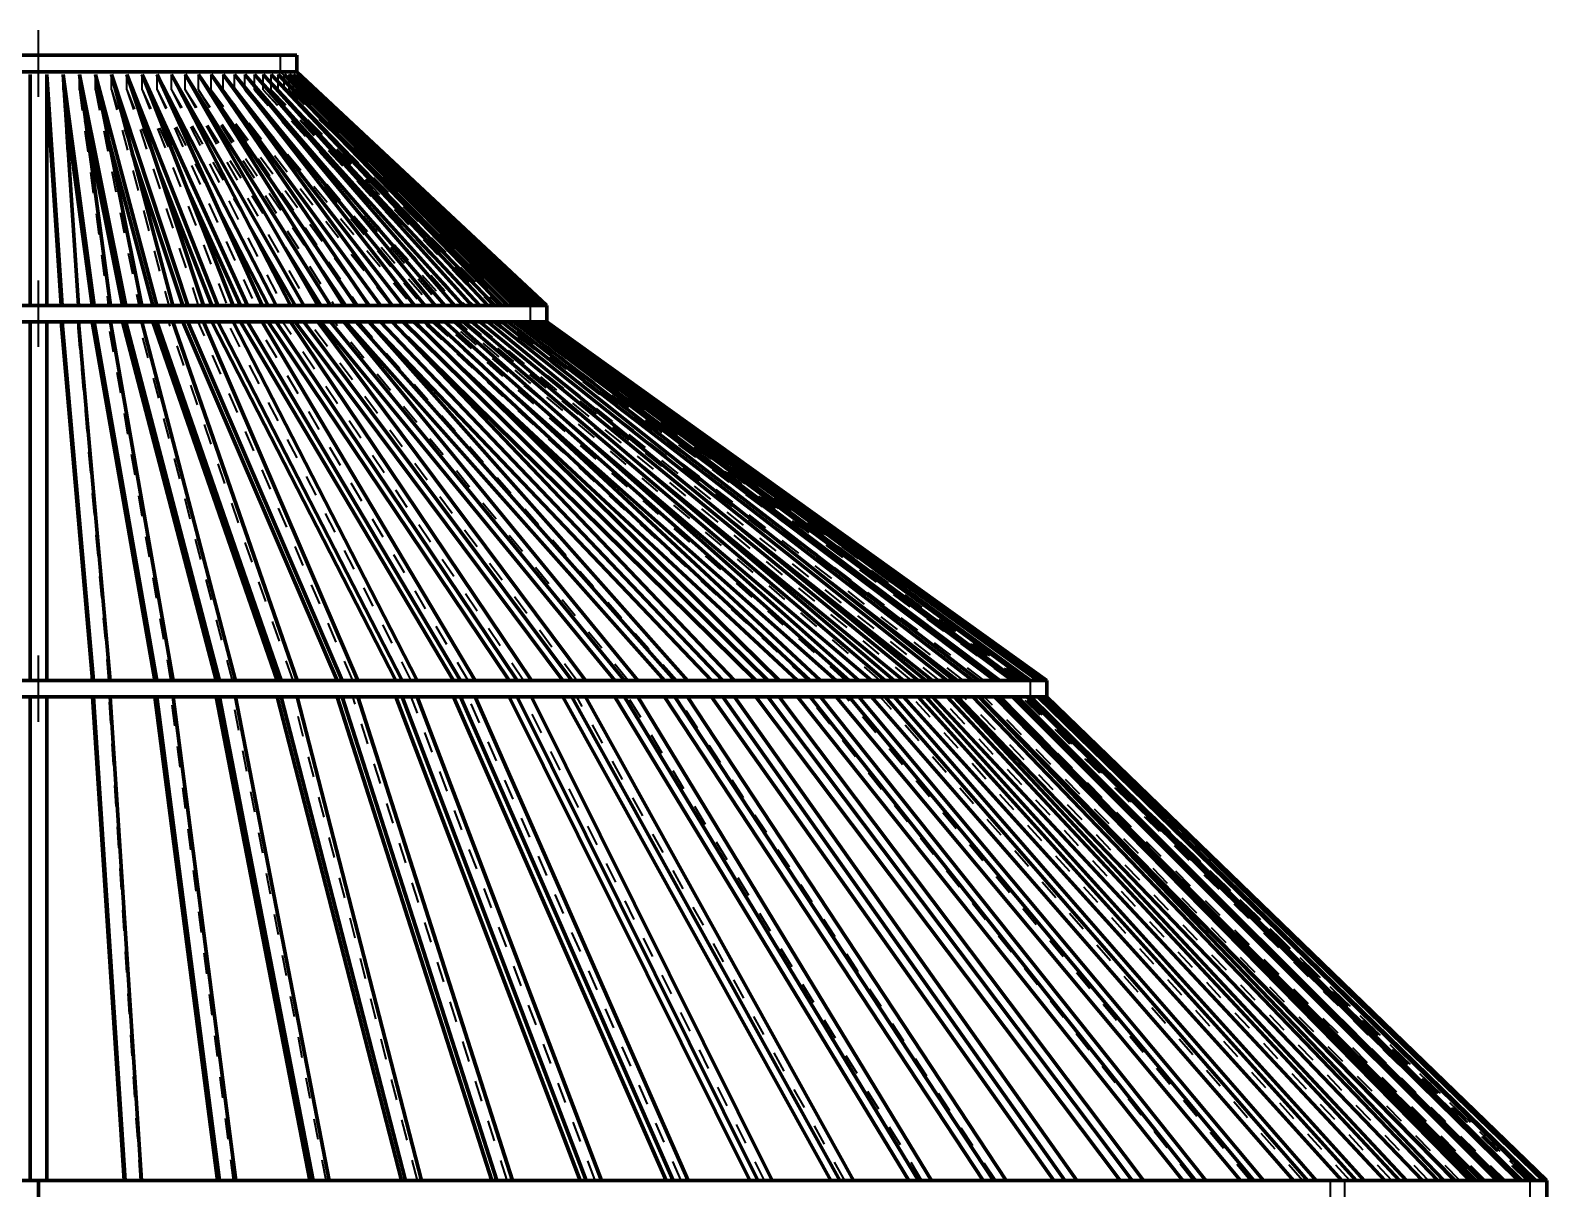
# Model space of a CAD drawing. Header units: inches. Extents: x -0.1 to 57.6, y -5.7 to 33.1.
# Drawn here: x 37.33 to 44.61, y 26.62 to 32.18 of the extents above; entities that cross this region are included whole.
import ezdxf

# ---------------------------------------------------------------- set-up
doc = ezdxf.new("R2010")
doc.units = ezdxf.units.IN
doc.header["$LTSCALE"] = 0.75
doc.header["$MEASUREMENT"] = 0
doc.linetypes.add('CENTER2', pattern=[1.125, 0.75, -0.125, 0.125, -0.125])
doc.linetypes.add('HIDDEN2', pattern=[0.1875, 0.125, -0.0625])
for name, color, linetype, lineweight in [('Hidden', 7, 'HIDDEN2', 35), ('Smart Centers', 7, 'CENTER2', 35), ('Visible', 7, 'Continuous', 70)]:
    doc.layers.add(name, color=color, linetype=linetype, lineweight=lineweight)

# ---------------------------------------------------------------- blocks, each defined once
blk = doc.blocks.new('*U2')
at = {"layer": 'Smart Centers', "color": 0, "ltscale": 0.75, "transparency": 16777216}
blk.add_line((0, -0.1594), (0, 0.1594), dxfattribs=at)
blk = doc.blocks.new('*U3')
at = {"layer": 'Smart Centers', "color": 0, "ltscale": 0.75, "transparency": 16777216}
blk.add_line((0, -0.1594), (0, 0.1594), dxfattribs=at)
blk = doc.blocks.new('*U4')
at = {"layer": 'Smart Centers', "color": 0, "ltscale": 0.75, "transparency": 16777216}
blk.add_line((0, -0.1594), (0, 0.1594), dxfattribs=at)
blk = doc.blocks.new('*U6')
at = {"layer": 'Smart Centers', "color": 0, "ltscale": 0.75, "transparency": 16777216}
blk.add_line((0, -0.1594), (0, 0.1594), dxfattribs=at)
blk = doc.blocks.new('*U7')
at = {"layer": 'Smart Centers', "color": 0, "ltscale": 0.75, "transparency": 16777216}
blk.add_line((0, -0.1594), (0, 0.1594), dxfattribs=at)
blk = doc.blocks.new('*U8')
at = {"layer": 'Smart Centers', "color": 0, "ltscale": 0.75, "transparency": 16777216}
blk.add_line((0, -0.1594), (0, 0.1594), dxfattribs=at)
blk = doc.blocks.new('*U12')
at = {"layer": 'Smart Centers', "color": 0, "ltscale": 0.75, "transparency": 16777216}
blk.add_line((0, -0.1594), (0, 0.1594), dxfattribs=at)
blk = doc.blocks.new('*U13')
at = {"layer": 'Smart Centers', "color": 0, "ltscale": 0.75, "transparency": 16777216}
blk.add_line((0, -0.1594), (0, 0.1594), dxfattribs=at)
blk = doc.blocks.new('*U14')
at = {"layer": 'Smart Centers', "color": 0, "ltscale": 0.75, "transparency": 16777216}
blk.add_line((0, -0.1594), (0, 0.1594), dxfattribs=at)

msp = doc.modelspace()

# ---------------------------------------------------------------- linework, layer by layer
at = {"layer": 'Hidden', "extrusion": (0, 1, 0)}
for p, q in [((38.5276, 32.0643), (38.5276, 31.9855)), ((38.5276, 32.0643), (38.5276, 31.9855)), ((37.485, 31.8988), (37.485, 31.9724)), ((37.5631, 31.8988), (37.5631, 31.9724)), ((37.6404, 31.8988), (37.6404, 31.9724)), ((37.7167, 31.8988), (37.7167, 31.9724)), ((37.7916, 31.8988), (37.7916, 31.9724)), ((37.8648, 31.8988), (37.8648, 31.9724)), ((37.936, 31.8988), (37.936, 31.9724)), ((38.005, 31.8988), (38.005, 31.9724)), ((38.0715, 31.8988), (38.0715, 31.9724)), ((38.1352, 31.8988), (38.1352, 31.9724)), ((38.1959, 31.8988), (38.1959, 31.9724)), ((38.2533, 31.8988), (38.2533, 31.9724)), ((38.3072, 31.8988), (38.3072, 31.9724)), ((38.3574, 31.8988), (38.3574, 31.9724)), ((38.4037, 31.8988), (38.4037, 31.9724)), ((38.4458, 31.8988), (38.4458, 31.9724)), ((38.4838, 31.8988), (38.4838, 31.9724)), ((38.5173, 31.8988), (38.5173, 31.9724)), ((38.5276, 31.9855), (39.7276, 30.8643)), ((38.5463, 31.8988), (38.5463, 31.9724)), ((38.5706, 31.8988), (38.5706, 31.9724)), ((38.5902, 31.8988), (38.5902, 31.9724)), ((38.605, 31.8988), (38.605, 31.9724)), ((38.6148, 31.8988), (38.6148, 31.9724)), ((38.6198, 31.8988), (38.6198, 31.9724)), ((37.485, 31.8988), (37.4949, 31.825)), ((37.485, 31.8988), (37.5545, 30.8643)), ((37.5631, 31.8988), (37.5929, 31.7502)), ((37.5631, 31.8988), (37.7019, 30.8643)), ((37.6404, 31.8988), (37.7003, 31.6739)), ((37.6404, 31.8988), (37.8479, 30.8643)), ((37.7167, 31.8988), (37.817, 31.5955)), ((37.7167, 31.8988), (37.9921, 30.8643)), ((37.7916, 31.8988), (37.9432, 31.5142)), ((37.7916, 31.8988), (38.1338, 30.8643)), ((37.8648, 31.8988), (38.0789, 31.4291)), ((37.8648, 31.8988), (38.2725, 30.8643)), ((37.936, 31.8988), (38.2247, 31.3392)), ((37.936, 31.8988), (38.4076, 30.8643)), ((38.005, 31.8988), (38.381, 31.2434)), ((38.005, 31.8988), (38.5386, 30.8643)), ((38.0715, 31.8988), (38.5489, 31.1402)), ((38.0715, 31.8988), (38.665, 30.8643)), ((38.1352, 31.8988), (38.7297, 31.0277)), ((38.1352, 31.8988), (38.7862, 30.8643)), ((38.1959, 31.8988), (38.9251, 30.9038)), ((38.1959, 31.8988), (38.9018, 30.8643)), ((38.2533, 31.8988), (39.0606, 30.8643)), ((38.2533, 31.8988), (39.0114, 30.8643)), ((38.3072, 31.8988), (39.1605, 30.8643)), ((38.3072, 31.8988), (39.1145, 30.8643)), ((38.3574, 31.8988), (39.2534, 30.8643)), ((38.3574, 31.8988), (39.2107, 30.8643)), ((38.4037, 31.8988), (39.3388, 30.8643)), ((38.4037, 31.8988), (39.2997, 30.8643)), ((38.4458, 31.8988), (39.4164, 30.8643)), ((38.4458, 31.8988), (39.381, 30.8643)), ((38.4838, 31.8988), (39.4859, 30.8643)), ((38.4838, 31.8988), (39.4543, 30.8643)), ((38.5173, 31.8988), (39.5471, 30.8643)), ((38.5173, 31.8988), (39.5194, 30.8643)), ((38.5463, 31.8988), (39.5996, 30.8643)), ((38.5463, 31.8988), (39.576, 30.8643)), ((38.5706, 31.8988), (39.6434, 30.8643)), ((38.5706, 31.8988), (39.6239, 30.8643)), ((38.5902, 31.8988), (39.6781, 30.8643)), ((38.5902, 31.8988), (39.6629, 30.8643)), ((38.605, 31.8988), (39.7038, 30.8643)), ((38.605, 31.8988), (39.6929, 30.8643)), ((38.6148, 31.8988), (39.7202, 30.8643)), ((38.6148, 31.8988), (39.7136, 30.8643)), ((38.6198, 31.8988), (39.7273, 30.8643)), ((38.6198, 31.8988), (39.7251, 30.8643)), ((39.7276, 30.8643), (39.7276, 30.7855)), ((39.7276, 30.8643), (39.7276, 30.7855)), ((37.7052, 29.0643), (37.5545, 30.7855)), ((38.0027, 29.0643), (37.7019, 30.7855)), ((38.2977, 29.0643), (37.8479, 30.7855)), ((38.589, 29.0643), (37.9921, 30.7855)), ((38.8755, 29.0643), (38.1338, 30.7855)), ((39.1561, 29.0643), (38.2725, 30.7855)), ((39.4295, 29.0643), (38.4076, 30.7855)), ((39.6949, 29.0643), (38.5386, 30.7855)), ((39.951, 29.0643), (38.665, 30.7855)), ((40.197, 29.0643), (38.7862, 30.7855)), ((40.4318, 29.0643), (38.9018, 30.7855)), ((40.6545, 29.0643), (39.0114, 30.7855)), ((39.1379, 30.7095), (39.0606, 30.7855)), ((40.8642, 29.0643), (39.1145, 30.7855)), ((39.3719, 30.5889), (39.1605, 30.7855)), ((41.0601, 29.0643), (39.2107, 30.7855)), ((39.6323, 30.4497), (39.2534, 30.7855)), ((41.2414, 29.0643), (39.2997, 30.7855)), ((39.927, 30.2859), (39.3388, 30.7855)), ((41.4075, 29.0643), (39.381, 30.7855)), ((40.2678, 30.0888), (39.4164, 30.7855)), ((41.5576, 29.0643), (39.4543, 30.7855)), ((40.673, 29.8447), (39.4859, 30.7855)), ((41.6912, 29.0643), (39.5194, 30.7855)), ((41.1726, 29.5318), (39.5471, 30.7855)), ((41.8077, 29.0643), (39.576, 30.7855)), ((41.8184, 29.1125), (39.5996, 30.7855)), ((41.9066, 29.0643), (39.6239, 30.7855)), ((41.9681, 29.0643), (39.6434, 30.7855)), ((41.9877, 29.0643), (39.6629, 30.7855)), ((42.0358, 29.0643), (39.6781, 30.7855)), ((42.0505, 29.0643), (39.6929, 30.7855)), ((42.085, 29.0643), (39.7038, 30.7855)), ((42.0949, 29.0643), (39.7136, 30.7855)), ((42.1156, 29.0643), (39.7202, 30.7855)), ((42.1205, 29.0643), (39.7251, 30.7855)), ((42.1275, 29.0643), (39.7273, 30.7855)), ((39.7276, 30.7855), (42.1276, 29.0643)), ((42.1276, 29.0643), (42.1276, 28.9855)), ((42.1276, 29.0643), (42.1276, 28.9855)), ((37.8559, 26.6643), (37.7052, 28.9855)), ((37.8559, 26.6643), (37.7052, 28.9855)), ((38.3035, 26.6643), (38.0027, 28.9855)), ((38.3035, 26.6643), (38.0027, 28.9855)), ((38.7474, 26.6643), (38.2977, 28.9855)), ((38.7474, 26.6643), (38.2977, 28.9855)), ((39.1859, 26.6643), (38.589, 28.9855)), ((39.1859, 26.6643), (38.589, 28.9855)), ((39.6172, 26.6643), (38.8755, 28.9855)), ((39.6172, 26.6643), (38.8755, 28.9855)), ((40.0396, 26.6643), (39.1561, 28.9855)), ((40.0396, 26.6643), (39.1561, 28.9855)), ((40.4514, 26.6643), (39.4295, 28.9855)), ((40.4514, 26.6643), (39.4295, 28.9855)), ((40.8511, 26.6643), (39.6949, 28.9855)), ((40.8511, 26.6643), (39.6949, 28.9855)), ((41.237, 26.6643), (39.951, 28.9855)), ((41.237, 26.6643), (39.951, 28.9855)), ((41.6077, 26.6643), (40.197, 28.9855)), ((41.6077, 26.6643), (40.197, 28.9855)), ((41.9616, 26.6643), (40.4318, 28.9855)), ((41.9616, 26.6643), (40.4318, 28.9855)), ((42.2974, 26.6643), (40.6545, 28.9855)), ((42.2974, 26.6643), (40.6545, 28.9855)), ((42.6137, 26.6643), (40.8642, 28.9855)), ((42.6137, 26.6643), (40.8642, 28.9855)), ((42.9094, 26.6643), (41.0601, 28.9855)), ((42.9094, 26.6643), (41.0601, 28.9855)), ((43.1831, 26.6643), (41.2414, 28.9855)), ((43.1831, 26.6643), (41.2414, 28.9855)), ((43.4339, 26.6643), (41.4075, 28.9855)), ((43.4339, 26.6643), (41.4075, 28.9855)), ((43.6608, 26.6643), (41.5576, 28.9855)), ((43.6608, 26.6643), (41.5576, 28.9855)), ((43.8628, 26.6643), (41.6912, 28.9855)), ((43.8628, 26.6643), (41.6912, 28.9855)), ((44.0392, 26.6643), (41.8077, 28.9855)), ((44.0392, 26.6643), (41.8077, 28.9855)), ((44.1892, 26.6643), (41.9066, 28.9855)), ((44.1892, 26.6643), (41.9066, 28.9855)), ((42.7092, 28.2455), (41.9681, 28.9855)), ((42.7092, 28.2455), (41.9681, 28.9855)), ((44.3124, 26.6643), (41.9877, 28.9855)), ((44.3124, 26.6643), (41.9877, 28.9855)), ((44.057, 26.9955), (42.0358, 28.9855)), ((44.057, 26.9955), (42.0358, 28.9855)), ((44.4081, 26.6643), (42.0505, 28.9855)), ((44.4081, 26.6643), (42.0505, 28.9855)), ((44.4661, 26.6643), (42.085, 28.9855)), ((44.4661, 26.6643), (42.085, 28.9855)), ((44.476, 26.6643), (42.0949, 28.9855)), ((44.476, 26.6643), (42.0949, 28.9855)), ((44.5109, 26.6643), (42.1156, 28.9855)), ((44.5109, 26.6643), (42.1156, 28.9855)), ((44.5159, 26.6643), (42.1205, 28.9855)), ((44.5159, 26.6643), (42.1205, 28.9855)), ((44.5275, 26.6643), (42.1275, 28.9855)), ((44.5275, 26.6643), (42.1275, 28.9855)), ((42.1276, 28.9855), (44.5276, 26.6643)), ((42.1276, 28.9855), (44.5276, 26.6643)), ((43.5683, 26.5855), (43.5683, 26.6643)), ((43.5683, 26.5855), (43.5683, 26.6643)), ((43.6365, 26.6643), (43.6365, 26.5855)), ((43.6365, 26.6643), (43.6365, 26.5855)), ((44.5276, 26.5855), (44.5276, 26.6643))]:
    msp.add_line(p, q, dxfattribs=at)
at = {"layer": 'Visible', "extrusion": (0, 1, 0)}
for p, q in [((38.6064, 32.0643), (36.1276, 32.0643)), ((38.6064, 31.9855), (38.6064, 32.0643)), ((38.6064, 31.9855), (38.6064, 32.0643)), ((38.6064, 31.9855), (36.1276, 31.9855)), ((37.3285, 31.9855), (37.2508, 31.9855)), ((37.3276, 31.9724), (37.3276, 30.8643)), ((37.4064, 31.9855), (37.3285, 31.9855)), ((37.4841, 31.9855), (37.4064, 31.9855)), ((37.4064, 31.9724), (37.4809, 30.8643)), ((37.4064, 31.9724), (37.4064, 30.8643)), ((37.5613, 31.9855), (37.4841, 31.9855)), ((37.485, 31.9724), (37.6336, 30.8643)), ((37.485, 31.9724), (37.5594, 30.8643)), ((37.6378, 31.9855), (37.5613, 31.9855)), ((37.5631, 31.9724), (37.7854, 30.8643)), ((37.5631, 31.9724), (37.7118, 30.8643)), ((37.7132, 31.9855), (37.6378, 31.9855)), ((37.6404, 31.9724), (37.9354, 30.8643)), ((37.6404, 31.9724), (37.8627, 30.8643)), ((37.7872, 31.9855), (37.7132, 31.9855)), ((37.7167, 31.9724), (38.0833, 30.8643)), ((37.7167, 31.9724), (38.0117, 30.8643)), ((37.8596, 31.9855), (37.7872, 31.9855)), ((37.7916, 31.9724), (38.2283, 30.8643)), ((37.7916, 31.9724), (38.1582, 30.8643)), ((37.9301, 31.9855), (37.8596, 31.9855)), ((37.8648, 31.9724), (38.3699, 30.8643)), ((37.8648, 31.9724), (38.3015, 30.8643)), ((37.9983, 31.9855), (37.9301, 31.9855)), ((37.936, 31.9724), (38.5075, 30.8643)), ((37.936, 31.9724), (38.4411, 30.8643)), ((38.064, 31.9855), (37.9983, 31.9855)), ((38.005, 31.9724), (38.6407, 30.8643)), ((38.005, 31.9724), (38.5765, 30.8643)), ((38.127, 31.9855), (38.064, 31.9855)), ((38.0715, 31.9724), (38.7688, 30.8643)), ((38.0715, 31.9724), (38.7072, 30.8643)), ((38.1869, 31.9855), (38.127, 31.9855)), ((38.1352, 31.9724), (38.8914, 30.8643)), ((38.1352, 31.9724), (38.8325, 30.8643)), ((38.2437, 31.9855), (38.1869, 31.9855)), ((38.1959, 31.9724), (39.0079, 30.8643)), ((38.1959, 31.9724), (38.952, 30.8643)), ((38.297, 31.9855), (38.2437, 31.9855)), ((38.2533, 31.9724), (39.118, 30.8643)), ((38.2533, 31.9724), (39.0653, 30.8643)), ((38.3466, 31.9855), (38.297, 31.9855)), ((38.3072, 31.9724), (39.2212, 30.8643)), ((38.3072, 31.9724), (39.1719, 30.8643)), ((38.3923, 31.9855), (38.3466, 31.9855)), ((38.3574, 31.9724), (39.3171, 30.8643)), ((38.3574, 31.9724), (39.2714, 30.8643)), ((38.434, 31.9855), (38.3923, 31.9855)), ((38.4037, 31.9724), (39.4053, 30.8643)), ((38.4037, 31.9724), (39.3634, 30.8643)), ((38.4715, 31.9855), (38.434, 31.9855)), ((38.4458, 31.9724), (39.4854, 30.8643)), ((38.4458, 31.9724), (39.4475, 30.8643)), ((38.5046, 31.9855), (38.4715, 31.9855)), ((38.4838, 31.9724), (39.5572, 30.8643)), ((38.4838, 31.9724), (39.5233, 30.8643)), ((38.5332, 31.9855), (38.5046, 31.9855)), ((38.5173, 31.9724), (39.6203, 30.8643)), ((38.5173, 31.9724), (39.5907, 30.8643)), ((38.5573, 31.9855), (38.5332, 31.9855)), ((38.5463, 31.9724), (39.6745, 30.8643)), ((38.5463, 31.9724), (39.6493, 30.8643)), ((38.5766, 31.9855), (38.5573, 31.9855)), ((38.5706, 31.9724), (39.7196, 30.8643)), ((38.5706, 31.9724), (39.6988, 30.8643)), ((38.5912, 31.9855), (38.5766, 31.9855)), ((38.5902, 31.9724), (39.7555, 30.8643)), ((38.5902, 31.9724), (39.7392, 30.8643)), ((38.6009, 31.9855), (38.5912, 31.9855)), ((38.6058, 31.9855), (38.6009, 31.9855)), ((38.605, 31.9724), (39.7819, 30.8643)), ((38.605, 31.9724), (39.7702, 30.8643)), ((38.6064, 31.9855), (38.6058, 31.9855)), ((38.6064, 31.9855), (39.8064, 30.8643)), ((38.6148, 31.9724), (39.7988, 30.8643)), ((38.6148, 31.9724), (39.7918, 30.8643)), ((38.6198, 31.9724), (39.8061, 30.8643)), ((38.6198, 31.9724), (39.8037, 30.8643)), ((37.4064, 31.8988), (37.4759, 30.8643)), ((37.4949, 31.825), (37.6238, 30.8643)), ((37.5929, 31.7502), (37.7706, 30.8643)), ((37.7003, 31.6739), (37.9159, 30.8643)), ((37.817, 31.5955), (38.0589, 30.8643)), ((37.9432, 31.5142), (38.1993, 30.8643)), ((38.0789, 31.4291), (38.3363, 30.8643)), ((38.2247, 31.3392), (38.4696, 30.8643)), ((38.381, 31.2434), (38.5985, 30.8643)), ((38.5489, 31.1402), (38.7225, 30.8643)), ((38.7297, 31.0277), (38.8412, 30.8643)), ((39.8064, 30.8643), (34.9276, 30.8643)), ((37.4064, 30.8643), (37.3276, 30.8643)), ((37.5594, 30.8643), (37.4809, 30.8643)), ((37.7118, 30.8643), (37.6336, 30.8643)), ((37.8627, 30.8643), (37.7854, 30.8643)), ((38.0117, 30.8643), (37.9354, 30.8643)), ((38.1582, 30.8643), (38.0833, 30.8643)), ((38.3015, 30.8643), (38.2283, 30.8643)), ((38.4411, 30.8643), (38.3699, 30.8643)), ((38.5765, 30.8643), (38.5075, 30.8643)), ((38.7072, 30.8643), (38.6407, 30.8643)), ((38.8325, 30.8643), (38.7688, 30.8643)), ((38.952, 30.8643), (38.8914, 30.8643)), ((38.9251, 30.9038), (38.954, 30.8643)), ((39.0653, 30.8643), (39.0079, 30.8643)), ((39.1719, 30.8643), (39.118, 30.8643)), ((39.2714, 30.8643), (39.2212, 30.8643)), ((39.3634, 30.8643), (39.3171, 30.8643)), ((39.4475, 30.8643), (39.4053, 30.8643)), ((39.5233, 30.8643), (39.4854, 30.8643)), ((39.5907, 30.8643), (39.5572, 30.8643)), ((39.6493, 30.8643), (39.6203, 30.8643)), ((39.6988, 30.8643), (39.6745, 30.8643)), ((39.7392, 30.8643), (39.7196, 30.8643)), ((39.7702, 30.8643), (39.7555, 30.8643)), ((39.7918, 30.8643), (39.7819, 30.8643)), ((39.8037, 30.8643), (39.7988, 30.8643)), ((39.8064, 30.8643), (39.8061, 30.8643)), ((39.8064, 30.7855), (39.8064, 30.8643)), ((39.8064, 30.7855), (39.8064, 30.8643)), ((39.8064, 30.7855), (34.9276, 30.7855)), ((37.4064, 30.7855), (37.3276, 30.7855)), ((37.3276, 29.0643), (37.3276, 30.7855)), ((37.4064, 29.0643), (37.4064, 30.7855)), ((37.6266, 29.0643), (37.4759, 30.7855)), ((37.5594, 30.7855), (37.4809, 30.7855)), ((37.6316, 29.0643), (37.4809, 30.7855)), ((37.7101, 29.0643), (37.5594, 30.7855)), ((37.9246, 29.0643), (37.6238, 30.7855)), ((37.7118, 30.7855), (37.6336, 30.7855)), ((37.9345, 29.0643), (37.6336, 30.7855)), ((38.0126, 29.0643), (37.7118, 30.7855)), ((38.2203, 29.0643), (37.7706, 30.7855)), ((37.8627, 30.7855), (37.7854, 30.7855)), ((38.2351, 29.0643), (37.7854, 30.7855)), ((38.3125, 29.0643), (37.8627, 30.7855)), ((38.5127, 29.0643), (37.9159, 30.7855)), ((38.0117, 30.7855), (37.9354, 30.7855)), ((38.5323, 29.0643), (37.9354, 30.7855)), ((38.6086, 29.0643), (38.0117, 30.7855)), ((38.8006, 29.0643), (38.0589, 30.7855)), ((38.1582, 30.7855), (38.0833, 30.7855)), ((38.825, 29.0643), (38.0833, 30.7855)), ((38.8998, 29.0643), (38.1582, 30.7855)), ((39.0828, 29.0643), (38.1993, 30.7855)), ((38.3015, 30.7855), (38.2283, 30.7855)), ((39.1118, 29.0643), (38.2283, 30.7855)), ((39.185, 29.0643), (38.3015, 30.7855)), ((39.3583, 29.0643), (38.3363, 30.7855)), ((38.4411, 30.7855), (38.3699, 30.7855)), ((39.3918, 29.0643), (38.3699, 30.7855)), ((39.4631, 29.0643), (38.4411, 30.7855)), ((39.6259, 29.0643), (38.4696, 30.7855)), ((38.5765, 30.7855), (38.5075, 30.7855)), ((39.6638, 29.0643), (38.5075, 30.7855)), ((39.7328, 29.0643), (38.5765, 30.7855)), ((39.8845, 29.0643), (38.5985, 30.7855)), ((38.7072, 30.7855), (38.6407, 30.7855)), ((39.9267, 29.0643), (38.6407, 30.7855)), ((39.9932, 29.0643), (38.7072, 30.7855)), ((40.1333, 29.0643), (38.7225, 30.7855)), ((38.8325, 30.7855), (38.7688, 30.7855)), ((40.1796, 29.0643), (38.7688, 30.7855)), ((40.2433, 29.0643), (38.8325, 30.7855)), ((40.3711, 29.0643), (38.8412, 30.7855)), ((38.952, 30.7855), (38.8914, 30.7855)), ((40.4213, 29.0643), (38.8914, 30.7855)), ((40.482, 29.0643), (38.952, 30.7855)), ((40.5971, 29.0643), (38.954, 30.7855)), ((39.0653, 30.7855), (39.0079, 30.7855)), ((40.651, 29.0643), (39.0079, 30.7855)), ((40.7084, 29.0643), (39.0653, 30.7855)), ((39.1719, 30.7855), (39.118, 30.7855)), ((40.8677, 29.0643), (39.118, 30.7855)), ((40.9216, 29.0643), (39.1719, 30.7855)), ((39.2714, 30.7855), (39.2212, 30.7855)), ((41.0706, 29.0643), (39.2212, 30.7855)), ((41.1208, 29.0643), (39.2714, 30.7855)), ((39.3634, 30.7855), (39.3171, 30.7855)), ((41.2589, 29.0643), (39.3171, 30.7855)), ((41.3051, 29.0643), (39.3634, 30.7855)), ((39.4475, 30.7855), (39.4053, 30.7855)), ((41.4318, 29.0643), (39.4053, 30.7855)), ((41.474, 29.0643), (39.4475, 30.7855)), ((39.5233, 30.7855), (39.4854, 30.7855)), ((41.5887, 29.0643), (39.4854, 30.7855)), ((41.6266, 29.0643), (39.5233, 30.7855)), ((39.5907, 30.7855), (39.5572, 30.7855)), ((41.7289, 29.0643), (39.5572, 30.7855)), ((41.7624, 29.0643), (39.5907, 30.7855)), ((39.6493, 30.7855), (39.6203, 30.7855)), ((41.8519, 29.0643), (39.6203, 30.7855)), ((41.8809, 29.0643), (39.6493, 30.7855)), ((39.6988, 30.7855), (39.6745, 30.7855)), ((41.9572, 29.0643), (39.6745, 30.7855)), ((41.9815, 29.0643), (39.6988, 30.7855)), ((39.7392, 30.7855), (39.7196, 30.7855)), ((42.0444, 29.0643), (39.7196, 30.7855)), ((42.064, 29.0643), (39.7392, 30.7855)), ((39.7702, 30.7855), (39.7555, 30.7855)), ((42.1131, 29.0643), (39.7555, 30.7855)), ((42.1279, 29.0643), (39.7702, 30.7855)), ((39.7918, 30.7855), (39.7819, 30.7855)), ((42.1631, 29.0643), (39.7819, 30.7855)), ((42.173, 29.0643), (39.7918, 30.7855)), ((39.8037, 30.7855), (39.7988, 30.7855)), ((42.1942, 29.0643), (39.7988, 30.7855)), ((42.1991, 29.0643), (39.8037, 30.7855)), ((39.8064, 30.7855), (39.8061, 30.7855)), ((42.2062, 29.0643), (39.8061, 30.7855)), ((39.8064, 30.7855), (42.2064, 29.0643)), ((40.8103, 29.0643), (39.1379, 30.7095)), ((41.0099, 29.0643), (39.3719, 30.5889)), ((41.1952, 29.0643), (39.6323, 30.4497)), ((41.3653, 29.0643), (39.927, 30.2859)), ((41.5197, 29.0643), (40.2678, 30.0888)), ((41.6576, 29.0643), (40.673, 29.8447)), ((41.7787, 29.0643), (41.1726, 29.5318)), ((42.2064, 29.0643), (32.5276, 29.0643)), ((37.4064, 29.0643), (37.3276, 29.0643)), ((37.7101, 29.0643), (37.6316, 29.0643)), ((38.0126, 29.0643), (37.9345, 29.0643)), ((38.3125, 29.0643), (38.2351, 29.0643)), ((38.6086, 29.0643), (38.5323, 29.0643)), ((38.8998, 29.0643), (38.825, 29.0643)), ((39.185, 29.0643), (39.1118, 29.0643)), ((39.4631, 29.0643), (39.3918, 29.0643)), ((39.7328, 29.0643), (39.6638, 29.0643)), ((39.9932, 29.0643), (39.9267, 29.0643)), ((40.2433, 29.0643), (40.1796, 29.0643)), ((40.482, 29.0643), (40.4213, 29.0643)), ((40.7084, 29.0643), (40.651, 29.0643)), ((40.9216, 29.0643), (40.8677, 29.0643)), ((41.1208, 29.0643), (41.0706, 29.0643)), ((41.3051, 29.0643), (41.2589, 29.0643)), ((41.474, 29.0643), (41.4318, 29.0643)), ((41.6266, 29.0643), (41.5887, 29.0643)), ((41.7624, 29.0643), (41.7289, 29.0643)), ((41.8823, 29.0643), (41.8184, 29.1125)), ((41.8809, 29.0643), (41.8519, 29.0643)), ((41.9815, 29.0643), (41.9572, 29.0643)), ((42.064, 29.0643), (42.0444, 29.0643)), ((42.1279, 29.0643), (42.1131, 29.0643)), ((42.173, 29.0643), (42.1631, 29.0643)), ((42.1991, 29.0643), (42.1942, 29.0643)), ((42.2064, 29.0643), (42.2062, 29.0643)), ((42.2064, 28.9855), (42.2064, 29.0643)), ((42.2064, 28.9855), (42.2064, 29.0643)), ((37.3276, 28.9855), (37.1024, 28.9855)), ((37.3276, 26.6643), (37.3276, 28.9855)), ((37.4064, 28.9855), (37.3276, 28.9855)), ((37.4064, 28.9855), (37.3276, 28.9855)), ((37.3276, 26.6643), (37.3276, 28.9855)), ((37.4064, 26.6643), (37.4064, 28.9855)), ((37.6316, 28.9855), (37.4064, 28.9855)), ((37.4064, 26.6643), (37.4064, 28.9855)), ((37.7773, 26.6643), (37.6266, 28.9855)), ((37.7773, 26.6643), (37.6266, 28.9855)), ((37.7823, 26.6643), (37.6316, 28.9855)), ((37.7101, 28.9855), (37.6316, 28.9855)), ((37.7101, 28.9855), (37.6316, 28.9855)), ((37.7823, 26.6643), (37.6316, 28.9855)), ((37.8608, 26.6643), (37.7101, 28.9855)), ((37.9345, 28.9855), (37.7101, 28.9855)), ((37.8608, 26.6643), (37.7101, 28.9855)), ((38.2254, 26.6643), (37.9246, 28.9855)), ((38.2254, 26.6643), (37.9246, 28.9855)), ((38.2353, 26.6643), (37.9345, 28.9855)), ((38.0126, 28.9855), (37.9345, 28.9855)), ((38.0126, 28.9855), (37.9345, 28.9855)), ((38.2353, 26.6643), (37.9345, 28.9855)), ((38.3134, 26.6643), (38.0126, 28.9855)), ((38.2351, 28.9855), (38.0126, 28.9855)), ((38.3134, 26.6643), (38.0126, 28.9855)), ((38.6701, 26.6643), (38.2203, 28.9855)), ((38.6701, 26.6643), (38.2203, 28.9855)), ((38.6848, 26.6643), (38.2351, 28.9855)), ((38.3125, 28.9855), (38.2351, 28.9855)), ((38.3125, 28.9855), (38.2351, 28.9855)), ((38.6848, 26.6643), (38.2351, 28.9855)), ((38.7622, 26.6643), (38.3125, 28.9855)), ((38.5323, 28.9855), (38.3125, 28.9855)), ((38.7622, 26.6643), (38.3125, 28.9855)), ((39.1096, 26.6643), (38.5127, 28.9855)), ((39.1096, 26.6643), (38.5127, 28.9855)), ((39.1292, 26.6643), (38.5323, 28.9855)), ((38.6086, 28.9855), (38.5323, 28.9855)), ((38.6086, 28.9855), (38.5323, 28.9855)), ((39.1292, 26.6643), (38.5323, 28.9855)), ((39.2055, 26.6643), (38.6086, 28.9855)), ((38.825, 28.9855), (38.6086, 28.9855)), ((39.2055, 26.6643), (38.6086, 28.9855)), ((39.5423, 26.6643), (38.8006, 28.9855)), ((39.5423, 26.6643), (38.8006, 28.9855)), ((39.5666, 26.6643), (38.825, 28.9855)), ((38.8998, 28.9855), (38.825, 28.9855)), ((38.8998, 28.9855), (38.825, 28.9855)), ((39.5666, 26.6643), (38.825, 28.9855)), ((39.6415, 26.6643), (38.8998, 28.9855)), ((39.1118, 28.9855), (38.8998, 28.9855)), ((39.6415, 26.6643), (38.8998, 28.9855)), ((39.9664, 26.6643), (39.0828, 28.9855)), ((39.9664, 26.6643), (39.0828, 28.9855)), ((39.9953, 26.6643), (39.1118, 28.9855)), ((39.185, 28.9855), (39.1118, 28.9855)), ((39.185, 28.9855), (39.1118, 28.9855)), ((39.9953, 26.6643), (39.1118, 28.9855)), ((40.0686, 26.6643), (39.185, 28.9855)), ((39.3918, 28.9855), (39.185, 28.9855)), ((40.0686, 26.6643), (39.185, 28.9855)), ((40.3802, 26.6643), (39.3583, 28.9855)), ((40.3802, 26.6643), (39.3583, 28.9855)), ((40.4137, 26.6643), (39.3918, 28.9855)), ((39.4631, 28.9855), (39.3918, 28.9855)), ((39.4631, 28.9855), (39.3918, 28.9855)), ((40.4137, 26.6643), (39.3918, 28.9855)), ((40.485, 26.6643), (39.4631, 28.9855)), ((39.6638, 28.9855), (39.4631, 28.9855)), ((40.485, 26.6643), (39.4631, 28.9855)), ((40.7821, 26.6643), (39.6259, 28.9855)), ((40.7821, 26.6643), (39.6259, 28.9855)), ((40.82, 26.6643), (39.6638, 28.9855)), ((39.7328, 28.9855), (39.6638, 28.9855)), ((39.7328, 28.9855), (39.6638, 28.9855)), ((40.82, 26.6643), (39.6638, 28.9855)), ((40.889, 26.6643), (39.7328, 28.9855)), ((39.9267, 28.9855), (39.7328, 28.9855)), ((40.889, 26.6643), (39.7328, 28.9855)), ((41.1706, 26.6643), (39.8845, 28.9855)), ((41.1706, 26.6643), (39.8845, 28.9855)), ((41.2127, 26.6643), (39.9267, 28.9855)), ((39.9932, 28.9855), (39.9267, 28.9855)), ((39.9932, 28.9855), (39.9267, 28.9855)), ((41.2127, 26.6643), (39.9267, 28.9855)), ((41.2792, 26.6643), (39.9932, 28.9855)), ((40.1796, 28.9855), (39.9932, 28.9855)), ((41.2792, 26.6643), (39.9932, 28.9855)), ((41.544, 26.6643), (40.1333, 28.9855)), ((41.544, 26.6643), (40.1333, 28.9855)), ((41.5903, 26.6643), (40.1796, 28.9855)), ((40.2433, 28.9855), (40.1796, 28.9855)), ((40.2433, 28.9855), (40.1796, 28.9855)), ((41.5903, 26.6643), (40.1796, 28.9855)), ((41.654, 26.6643), (40.2433, 28.9855)), ((40.4213, 28.9855), (40.2433, 28.9855)), ((41.654, 26.6643), (40.2433, 28.9855)), ((41.901, 26.6643), (40.3711, 28.9855)), ((41.901, 26.6643), (40.3711, 28.9855)), ((41.9511, 26.6643), (40.4213, 28.9855)), ((40.482, 28.9855), (40.4213, 28.9855)), ((40.482, 28.9855), (40.4213, 28.9855)), ((41.9511, 26.6643), (40.4213, 28.9855)), ((42.0118, 26.6643), (40.482, 28.9855)), ((40.651, 28.9855), (40.482, 28.9855)), ((42.0118, 26.6643), (40.482, 28.9855)), ((42.24, 26.6643), (40.5971, 28.9855)), ((42.24, 26.6643), (40.5971, 28.9855)), ((42.2939, 26.6643), (40.651, 28.9855)), ((40.7084, 28.9855), (40.651, 28.9855)), ((40.7084, 28.9855), (40.651, 28.9855)), ((42.2939, 26.6643), (40.651, 28.9855)), ((42.3513, 26.6643), (40.7084, 28.9855)), ((40.8677, 28.9855), (40.7084, 28.9855)), ((42.3513, 26.6643), (40.7084, 28.9855)), ((42.5598, 26.6643), (40.8103, 28.9855)), ((42.5598, 26.6643), (40.8103, 28.9855)), ((42.6172, 26.6643), (40.8677, 28.9855)), ((40.9216, 28.9855), (40.8677, 28.9855)), ((40.9216, 28.9855), (40.8677, 28.9855)), ((42.6172, 26.6643), (40.8677, 28.9855)), ((42.6711, 26.6643), (40.9216, 28.9855)), ((41.0706, 28.9855), (40.9216, 28.9855)), ((42.6711, 26.6643), (40.9216, 28.9855)), ((42.8592, 26.6643), (41.0099, 28.9855)), ((42.8592, 26.6643), (41.0099, 28.9855)), ((42.9199, 26.6643), (41.0706, 28.9855)), ((41.1208, 28.9855), (41.0706, 28.9855)), ((41.1208, 28.9855), (41.0706, 28.9855)), ((42.9199, 26.6643), (41.0706, 28.9855)), ((42.97, 26.6643), (41.1208, 28.9855)), ((41.2589, 28.9855), (41.1208, 28.9855)), ((42.97, 26.6643), (41.1208, 28.9855)), ((43.1368, 26.6643), (41.1952, 28.9855)), ((43.1368, 26.6643), (41.1952, 28.9855)), ((43.2005, 26.6643), (41.2589, 28.9855)), ((41.3051, 28.9855), (41.2589, 28.9855)), ((41.3051, 28.9855), (41.2589, 28.9855)), ((43.2005, 26.6643), (41.2589, 28.9855)), ((43.2468, 26.6643), (41.3051, 28.9855)), ((41.4318, 28.9855), (41.3051, 28.9855)), ((43.2468, 26.6643), (41.3051, 28.9855)), ((43.3917, 26.6643), (41.3653, 28.9855)), ((43.3917, 26.6643), (41.3653, 28.9855)), ((43.4582, 26.6643), (41.4318, 28.9855)), ((41.474, 28.9855), (41.4318, 28.9855)), ((41.474, 28.9855), (41.4318, 28.9855)), ((43.4582, 26.6643), (41.4318, 28.9855)), ((43.5004, 26.6643), (41.474, 28.9855)), ((41.5887, 28.9855), (41.474, 28.9855)), ((43.5004, 26.6643), (41.474, 28.9855)), ((43.6228, 26.6643), (41.5197, 28.9855)), ((43.6228, 26.6643), (41.5197, 28.9855)), ((43.6918, 26.6643), (41.5887, 28.9855)), ((41.6266, 28.9855), (41.5887, 28.9855)), ((41.6266, 28.9855), (41.5887, 28.9855)), ((43.6918, 26.6643), (41.5887, 28.9855)), ((43.7298, 26.6643), (41.6266, 28.9855)), ((41.7289, 28.9855), (41.6266, 28.9855)), ((43.7298, 26.6643), (41.6266, 28.9855)), ((43.8293, 26.6643), (41.6576, 28.9855)), ((43.8293, 26.6643), (41.6576, 28.9855)), ((43.9005, 26.6643), (41.7289, 28.9855)), ((41.7624, 28.9855), (41.7289, 28.9855)), ((41.7624, 28.9855), (41.7289, 28.9855)), ((43.9005, 26.6643), (41.7289, 28.9855)), ((43.934, 26.6643), (41.7624, 28.9855)), ((41.8519, 28.9855), (41.7624, 28.9855)), ((43.934, 26.6643), (41.7624, 28.9855)), ((44.0102, 26.6643), (41.7787, 28.9855)), ((44.0102, 26.6643), (41.7787, 28.9855)), ((44.0834, 26.6643), (41.8519, 28.9855)), ((41.8809, 28.9855), (41.8519, 28.9855)), ((41.8809, 28.9855), (41.8519, 28.9855)), ((44.0834, 26.6643), (41.8519, 28.9855)), ((44.1124, 26.6643), (41.8809, 28.9855)), ((41.9572, 28.9855), (41.8809, 28.9855)), ((44.1124, 26.6643), (41.8809, 28.9855)), ((44.1649, 26.6643), (41.8823, 28.9855)), ((44.1649, 26.6643), (41.8823, 28.9855)), ((44.2398, 26.6643), (41.9572, 28.9855)), ((41.9815, 28.9855), (41.9572, 28.9855)), ((41.9815, 28.9855), (41.9572, 28.9855)), ((44.2398, 26.6643), (41.9572, 28.9855)), ((44.2641, 26.6643), (41.9815, 28.9855)), ((42.0444, 28.9855), (41.9815, 28.9855)), ((44.2641, 26.6643), (41.9815, 28.9855)), ((44.369, 26.6643), (42.0444, 28.9855)), ((42.064, 28.9855), (42.0444, 28.9855)), ((42.064, 28.9855), (42.0444, 28.9855)), ((44.369, 26.6643), (42.0444, 28.9855)), ((44.3886, 26.6643), (42.064, 28.9855)), ((42.1131, 28.9855), (42.064, 28.9855)), ((44.3886, 26.6643), (42.064, 28.9855)), ((44.4707, 26.6643), (42.1131, 28.9855)), ((42.1279, 28.9855), (42.1131, 28.9855)), ((42.1279, 28.9855), (42.1131, 28.9855)), ((44.4707, 26.6643), (42.1131, 28.9855)), ((44.4854, 26.6643), (42.1279, 28.9855)), ((42.1631, 28.9855), (42.1279, 28.9855)), ((44.4854, 26.6643), (42.1279, 28.9855)), ((44.5442, 26.6643), (42.1631, 28.9855)), ((42.173, 28.9855), (42.1631, 28.9855)), ((42.173, 28.9855), (42.1631, 28.9855)), ((44.5442, 26.6643), (42.1631, 28.9855)), ((44.5541, 26.6643), (42.173, 28.9855)), ((42.1942, 28.9855), (42.173, 28.9855)), ((44.5541, 26.6643), (42.173, 28.9855)), ((44.5895, 26.6643), (42.1942, 28.9855)), ((42.1991, 28.9855), (42.1942, 28.9855)), ((42.1991, 28.9855), (42.1942, 28.9855)), ((44.5895, 26.6643), (42.1942, 28.9855)), ((44.5945, 26.6643), (42.1991, 28.9855)), ((42.2062, 28.9855), (42.1991, 28.9855)), ((44.5945, 26.6643), (42.1991, 28.9855)), ((42.2064, 28.9855), (42.2062, 28.9855)), ((44.6063, 26.6643), (42.2062, 28.9855)), ((44.6063, 26.6643), (42.2062, 28.9855)), ((42.2064, 28.9855), (42.2062, 28.9855)), ((42.2064, 28.9855), (44.6064, 26.6643)), ((42.2064, 28.9855), (44.6064, 26.6643)), ((44.2928, 26.6643), (42.7092, 28.2455)), ((44.2928, 26.6643), (42.7092, 28.2455)), ((44.3933, 26.6643), (44.057, 26.9955)), ((44.3933, 26.6643), (44.057, 26.9955)), ((37.367, 26.6643), (30.1276, 26.6643)), ((37.4064, 26.6643), (37.3276, 26.6643)), ((37.4064, 26.6643), (37.3276, 26.6643)), ((37.367, 26.6643), (37.367, 26.5855)), ((44.6064, 26.6643), (37.367, 26.6643)), ((37.367, 26.6643), (37.367, 26.5855)), ((37.8608, 26.6643), (37.7823, 26.6643)), ((37.8608, 26.6643), (37.7823, 26.6643)), ((38.3134, 26.6643), (38.2353, 26.6643)), ((38.3134, 26.6643), (38.2353, 26.6643)), ((38.7622, 26.6643), (38.6848, 26.6643)), ((38.7622, 26.6643), (38.6848, 26.6643)), ((39.2055, 26.6643), (39.1292, 26.6643)), ((39.2055, 26.6643), (39.1292, 26.6643)), ((39.6415, 26.6643), (39.5666, 26.6643)), ((39.6415, 26.6643), (39.5666, 26.6643)), ((40.0686, 26.6643), (39.9953, 26.6643)), ((40.0686, 26.6643), (39.9953, 26.6643)), ((40.485, 26.6643), (40.4137, 26.6643)), ((40.485, 26.6643), (40.4137, 26.6643)), ((40.889, 26.6643), (40.82, 26.6643)), ((40.889, 26.6643), (40.82, 26.6643)), ((41.2792, 26.6643), (41.2127, 26.6643)), ((41.2792, 26.6643), (41.2127, 26.6643)), ((41.654, 26.6643), (41.5903, 26.6643)), ((41.654, 26.6643), (41.5903, 26.6643)), ((42.0118, 26.6643), (41.9511, 26.6643)), ((42.0118, 26.6643), (41.9511, 26.6643)), ((42.3513, 26.6643), (42.2939, 26.6643)), ((42.3513, 26.6643), (42.2939, 26.6643)), ((42.6711, 26.6643), (42.6172, 26.6643)), ((42.6711, 26.6643), (42.6172, 26.6643)), ((42.97, 26.6643), (42.9199, 26.6643)), ((42.97, 26.6643), (42.9199, 26.6643)), ((43.2468, 26.6643), (43.2005, 26.6643)), ((43.2468, 26.6643), (43.2005, 26.6643)), ((43.5004, 26.6643), (43.4582, 26.6643)), ((43.5004, 26.6643), (43.4582, 26.6643)), ((43.7298, 26.6643), (43.6918, 26.6643)), ((43.7298, 26.6643), (43.6918, 26.6643)), ((43.934, 26.6643), (43.9005, 26.6643)), ((43.934, 26.6643), (43.9005, 26.6643)), ((44.1124, 26.6643), (44.0834, 26.6643)), ((44.1124, 26.6643), (44.0834, 26.6643)), ((44.2641, 26.6643), (44.2398, 26.6643)), ((44.2641, 26.6643), (44.2398, 26.6643)), ((44.3886, 26.6643), (44.369, 26.6643)), ((44.3886, 26.6643), (44.369, 26.6643)), ((44.4854, 26.6643), (44.4707, 26.6643)), ((44.4854, 26.6643), (44.4707, 26.6643)), ((44.5541, 26.6643), (44.5442, 26.6643)), ((44.5541, 26.6643), (44.5442, 26.6643)), ((44.5945, 26.6643), (44.5895, 26.6643)), ((44.5945, 26.6643), (44.5895, 26.6643)), ((44.6064, 26.6643), (44.6063, 26.6643)), ((44.6064, 26.6643), (44.6063, 26.6643)), ((44.6064, 26.5855), (44.6064, 26.6643))]:
    msp.add_line(p, q, dxfattribs=at)

# ---------------------------------------------------------------- block references
at = {"layer": 'Smart Centers', "ltscale": 0.75}
for name, p in [('*U4', (37.367, 32.0249)), ('*U8', (37.367, 32.0249)), ('*U14', (37.367, 32.0249)), ('*U3', (37.367, 30.8249)), ('*U7', (37.367, 30.8249)), ('*U13', (37.367, 30.8249)), ('*U2', (37.367, 29.0249)), ('*U6', (37.367, 29.0249)), ('*U12', (37.367, 29.0249))]:
    msp.add_blockref(name, p, dxfattribs=at)

doc.saveas('drawing.dxf')
